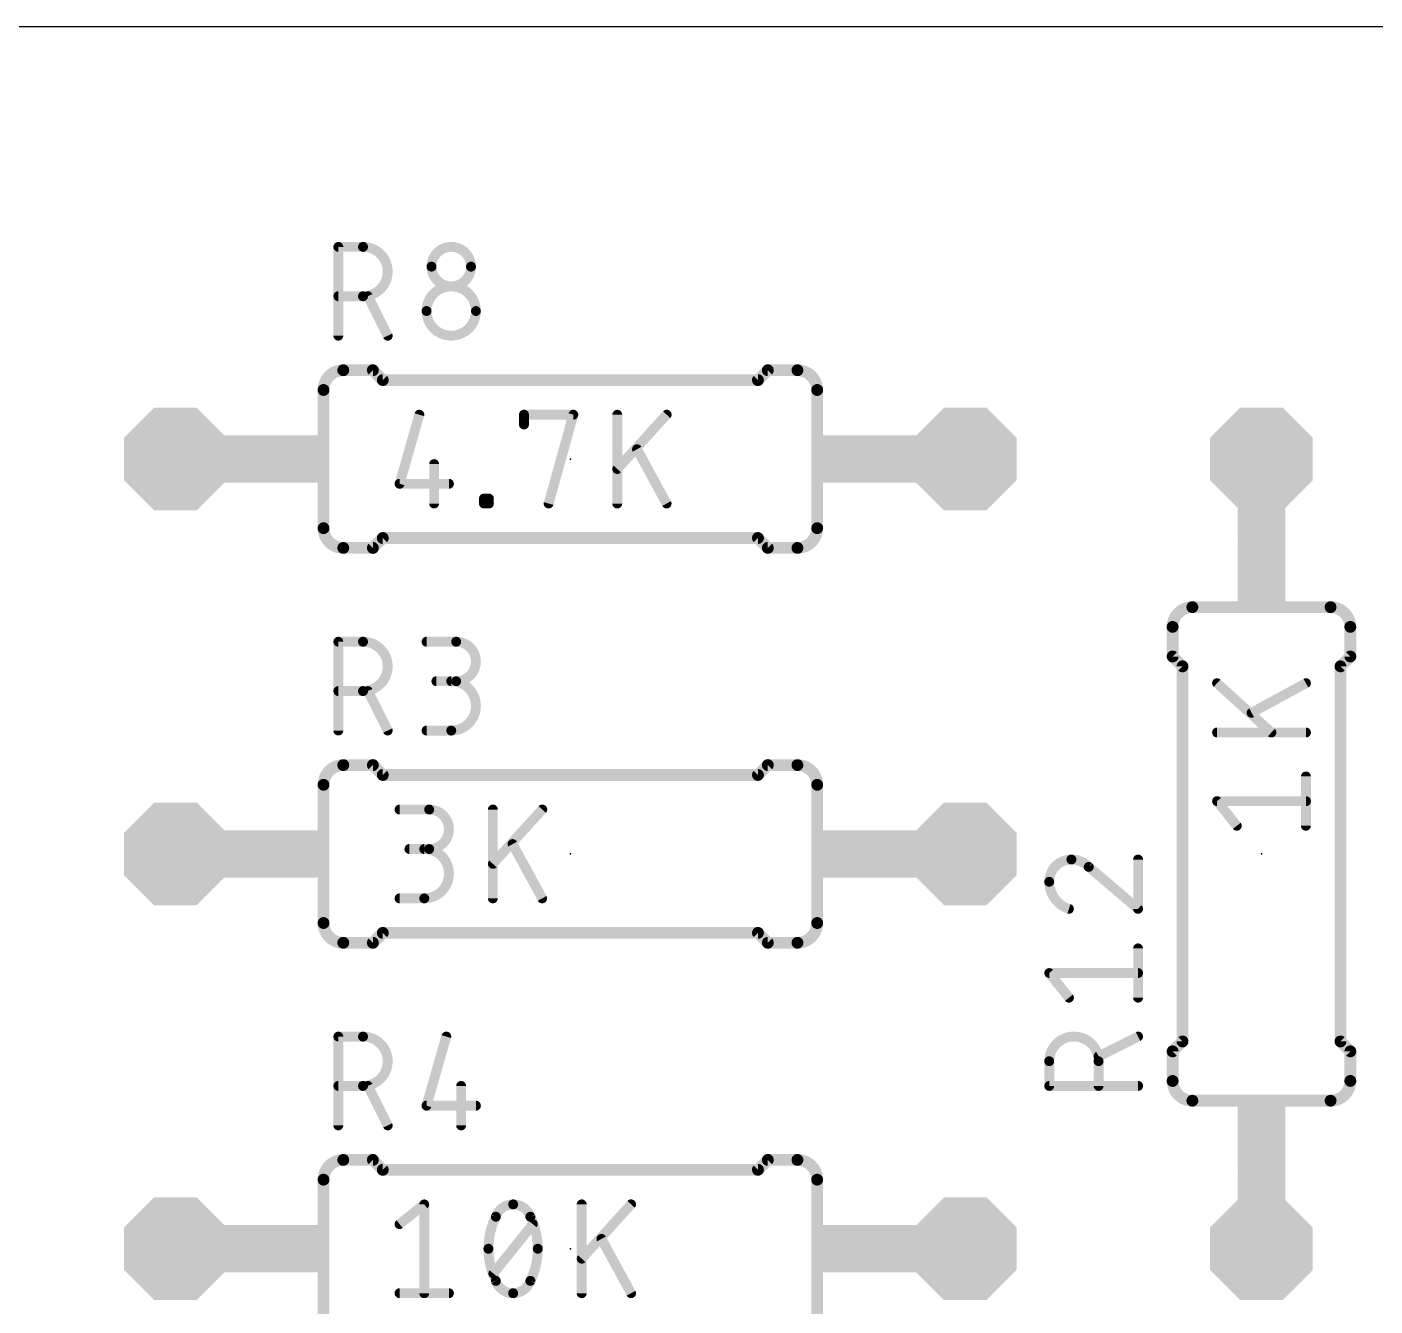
# Model space of a CAD drawing. Header units: millimetres. Extents: x 2963 to 3070, y 976 to 1104.
# Drawn here: x 2981.48 to 2998.82, y 1078.27 to 1094.72 of the extents above; entities that cross this region are included whole.
import ezdxf

# ---------------------------------------------------------------- set-up
doc = ezdxf.new("R2010")
doc.units = ezdxf.units.MM
doc.layers.add('PCB', color=31, linetype='Continuous')

# ---------------------------------------------------------------- blocks, each defined once
blk = doc.blocks.new('RECT')
blk.add_solid([(-0.5, -0.5), (0.5, -0.5), (-0.5, 0.5), (0.5, 0.5)])
blk = doc.blocks.new('OCTAGONP')
at = {"const_width": 0.5}
blk.add_lwpolyline([(-0.25, -0.1036), (-0.25, 0.1036), (-0.1036, 0.25), (0.1036, 0.25), (0.25, 0.1036), (0.25, -0.1036), (0.1036, -0.25), (-0.1036, -0.25), (-0.25, -0.1036), (-0.25, 0.1036)], dxfattribs=at)

msp = doc.modelspace()

# ---------------------------------------------------------------- linework, layer by layer
at = {"layer": 'PCB'}
msp.add_line((3015.074, 1094.724), (2963.074, 1094.724), dxfattribs=at)
for points, const_width in [([(2985.49, 1090.751), (2985.49, 1091.894)], 0.127), ([(2985.49, 1091.894), (2985.807, 1091.894)], 0.127), ([(2985.807, 1091.259), (2985.49, 1091.259)], 0.127), ([(2986.125, 1090.751), (2985.871, 1091.259)], 0.127), ([(2985.553, 1090.307), (2985.934, 1090.307)], 0.152), ([(2986.061, 1090.18), (2985.934, 1090.307)], 0.152), ([(2990.887, 1090.18), (2991.014, 1090.307)], 0.152), ([(2991.395, 1090.307), (2991.014, 1090.307)], 0.152), ([(2990.887, 1090.18), (2986.061, 1090.18)], 0.152), ([(2985.299, 1088.275), (2985.299, 1090.053)], 0.152), ([(2991.649, 1088.275), (2991.649, 1090.053)], 0.152), ([(2986.531, 1089.735), (2986.277, 1088.846)], 0.127), ([(2987.877, 1089.608), (2987.877, 1089.735)], 0.127), ([(2987.877, 1089.735), (2988.512, 1089.735)], 0.127), ([(2988.512, 1089.735), (2988.195, 1088.592)], 0.127), ([(2989.077, 1088.592), (2989.077, 1089.735)], 0.127), ([(2989.712, 1089.735), (2989.077, 1089.037)], 0.127), ([(2983.394, 1089.164), (2984.41, 1089.164)], 0.61), ([(2989.712, 1088.592), (2989.331, 1089.291)], 0.127), ([(2993.554, 1089.164), (2992.538, 1089.164)], 0.61), ([(2997.364, 1089.164), (2997.364, 1088.148)], 0.61), ([(2986.722, 1089.1), (2986.722, 1088.592)], 0.127), ([(2986.277, 1088.846), (2986.912, 1088.846)], 0.127), ([(2987.363, 1088.592), (2987.363, 1088.656)], 0.127), ([(2987.363, 1088.656), (2987.426, 1088.656)], 0.127), ([(2987.426, 1088.592), (2987.363, 1088.592)], 0.127), ([(2987.426, 1088.656), (2987.426, 1088.592)], 0.127), ([(2986.061, 1088.148), (2985.934, 1088.021)], 0.152), ([(2990.887, 1088.148), (2986.061, 1088.148)], 0.152), ([(2990.887, 1088.148), (2991.014, 1088.021)], 0.152), ([(2985.553, 1088.021), (2985.934, 1088.021)], 0.152), ([(2991.395, 1088.021), (2991.014, 1088.021)], 0.152), ([(2996.475, 1087.259), (2998.253, 1087.259)], 0.152), ([(2996.221, 1087.005), (2996.221, 1086.624)], 0.152), ([(2998.507, 1087.005), (2998.507, 1086.624)], 0.152), ([(2985.49, 1085.671), (2985.49, 1086.814)], 0.127), ([(2985.49, 1086.814), (2985.807, 1086.814)], 0.127), ([(2986.624, 1086.814), (2987.005, 1086.814)], 0.127), ([(2996.348, 1086.497), (2996.221, 1086.624)], 0.152), ([(2996.348, 1081.671), (2996.348, 1086.497)], 0.152), ([(2998.38, 1086.497), (2998.507, 1086.624)], 0.152), ([(2998.38, 1081.671), (2998.38, 1086.497)], 0.152), ([(2985.807, 1086.179), (2985.49, 1086.179)], 0.127), ([(2986.125, 1085.671), (2985.871, 1086.179)], 0.127), ([(2987.005, 1086.306), (2986.751, 1086.306)], 0.127), ([(2996.793, 1086.281), (2997.491, 1085.646)], 0.127), ([(2997.936, 1086.281), (2997.237, 1085.9)], 0.127), ([(2986.624, 1085.671), (2986.942, 1085.671)], 0.127), ([(2997.936, 1085.646), (2996.793, 1085.646)], 0.127), ([(2985.553, 1085.227), (2985.934, 1085.227)], 0.152), ([(2986.061, 1085.1), (2985.934, 1085.227)], 0.152), ([(2986.061, 1085.1), (2990.887, 1085.1)], 0.152), ([(2990.887, 1085.1), (2991.014, 1085.227)], 0.152), ([(2991.395, 1085.227), (2991.014, 1085.227)], 0.152), ([(2985.299, 1084.973), (2985.299, 1083.195)], 0.152), ([(2991.649, 1084.973), (2991.649, 1083.195)], 0.152), ([(2997.936, 1084.446), (2997.936, 1085.081)], 0.127), ([(2997.047, 1084.446), (2996.793, 1084.763)], 0.127), ([(2996.793, 1084.763), (2997.936, 1084.763)], 0.127), ([(2986.277, 1084.655), (2986.658, 1084.655)], 0.127), ([(2987.477, 1083.512), (2987.477, 1084.655)], 0.127), ([(2988.112, 1084.655), (2987.477, 1083.957)], 0.127), ([(2983.394, 1084.084), (2984.41, 1084.084)], 0.61), ([(2993.554, 1084.084), (2992.538, 1084.084)], 0.61), ([(2986.658, 1084.147), (2986.404, 1084.147)], 0.127), ([(2988.112, 1083.512), (2987.731, 1084.211)], 0.127), ([(2995.142, 1083.917), (2995.777, 1083.377)], 0.127), ([(2995.777, 1083.377), (2995.777, 1084.012)], 0.127), ([(2986.277, 1083.512), (2986.595, 1083.512)], 0.127), ([(2986.061, 1083.068), (2985.934, 1082.941)], 0.152), ([(2986.061, 1083.068), (2990.887, 1083.068)], 0.152), ([(2990.887, 1083.068), (2991.014, 1082.941)], 0.152), ([(2985.553, 1082.941), (2985.934, 1082.941)], 0.152), ([(2991.395, 1082.941), (2991.014, 1082.941)], 0.152), ([(2995.777, 1082.234), (2995.777, 1082.869)], 0.127), ([(2994.888, 1082.234), (2994.634, 1082.551)], 0.127), ([(2994.634, 1082.551), (2995.777, 1082.551)], 0.127), ([(2985.49, 1080.591), (2985.49, 1081.734)], 0.127), ([(2985.49, 1081.734), (2985.807, 1081.734)], 0.127), ([(2986.878, 1081.734), (2986.624, 1080.845)], 0.127), ([(2995.777, 1081.734), (2995.269, 1081.48)], 0.127), ([(2996.348, 1081.671), (2996.221, 1081.544)], 0.152), ([(2998.38, 1081.671), (2998.507, 1081.544)], 0.152), ([(2996.221, 1081.163), (2996.221, 1081.544)], 0.152), ([(2998.507, 1081.163), (2998.507, 1081.544)], 0.152), ([(2994.634, 1081.099), (2994.634, 1081.417)], 0.127), ([(2995.269, 1081.417), (2995.269, 1081.099)], 0.127), ([(2985.807, 1081.099), (2985.49, 1081.099)], 0.127), ([(2986.125, 1080.591), (2985.871, 1081.099)], 0.127), ([(2987.069, 1081.099), (2987.069, 1080.591)], 0.127), ([(2995.777, 1081.099), (2994.634, 1081.099)], 0.127), ([(2986.624, 1080.845), (2987.259, 1080.845)], 0.127), ([(2996.475, 1080.909), (2998.253, 1080.909)], 0.152), ([(2997.364, 1079.004), (2997.364, 1080.02)], 0.61), ([(2985.553, 1080.147), (2985.934, 1080.147)], 0.152), ([(2986.061, 1080.02), (2985.934, 1080.147)], 0.152), ([(2990.887, 1080.02), (2991.014, 1080.147)], 0.152), ([(2991.395, 1080.147), (2991.014, 1080.147)], 0.152), ([(2985.299, 1078.115), (2985.299, 1079.893)], 0.152), ([(2990.887, 1080.02), (2986.061, 1080.02)], 0.152), ([(2991.649, 1078.115), (2991.649, 1079.893)], 0.152), ([(2986.277, 1079.321), (2986.595, 1079.575)], 0.127), ([(2986.595, 1079.575), (2986.595, 1078.432)], 0.127), ([(2988.62, 1078.432), (2988.62, 1079.575)], 0.127), ([(2989.255, 1079.575), (2988.62, 1078.877)], 0.127), ([(2983.394, 1079.004), (2984.41, 1079.004)], 0.61), ([(2987.484, 1078.686), (2987.992, 1079.321)], 0.127), ([(2993.554, 1079.004), (2992.538, 1079.004)], 0.61), ([(2989.255, 1078.432), (2988.874, 1079.131)], 0.127), ([(2986.277, 1078.432), (2986.912, 1078.432)], 0.127)]:
    msp.add_lwpolyline(points, dxfattribs=dict(at, const_width=const_width))
for points, const_width in [([(2985.521, 1091.894, 1), (2985.458, 1091.894)], 0.0635), ([(2985.49, 1091.926, 1), (2985.49, 1091.862)], 0.0635), ([(2985.807, 1091.259, 1), (2985.807, 1091.894)], 0.127), ([(2985.807, 1091.926, 1), (2985.807, 1091.862)], 0.0635), ([(2985.807, 1091.862, 1), (2985.807, 1091.926)], 0.0635), ([(2987.196, 1091.64, 1), (2986.688, 1091.64)], 0.127), ([(2986.688, 1091.64, 1), (2987.196, 1091.64)], 0.127), ([(2986.72, 1091.64, 1), (2986.656, 1091.64)], 0.0635), ([(2986.656, 1091.64, 1), (2986.72, 1091.64)], 0.0635), ([(2987.228, 1091.64, 1), (2987.164, 1091.64)], 0.0635), ([(2987.164, 1091.64, 1), (2987.228, 1091.64)], 0.0635), ([(2987.259, 1091.069, 1), (2986.624, 1091.069)], 0.127), ([(2985.49, 1091.291, 1), (2985.49, 1091.227)], 0.0635), ([(2985.807, 1091.291, 1), (2985.807, 1091.227)], 0.0635), ([(2985.807, 1091.227, 1), (2985.807, 1091.291)], 0.0635), ([(2985.899, 1091.273, 1), (2985.842, 1091.245)], 0.0635), ([(2986.624, 1091.069, 1), (2987.259, 1091.069)], 0.127), ([(2986.656, 1091.069, 1), (2986.593, 1091.069)], 0.0635), ([(2986.593, 1091.069, 1), (2986.656, 1091.069)], 0.0635), ([(2987.291, 1091.069, 1), (2987.228, 1091.069)], 0.0635), ([(2987.228, 1091.069, 1), (2987.291, 1091.069)], 0.0635), ([(2985.458, 1090.751, 1), (2985.521, 1090.751)], 0.0635), ([(2986.096, 1090.737, 1), (2986.153, 1090.765)], 0.0635), ([(2985.553, 1090.307, 0.4142), (2985.299, 1090.053)], 0.152), ([(2985.553, 1090.345, 1), (2985.553, 1090.269)], 0.0762), ([(2985.553, 1090.269, 1), (2985.553, 1090.345)], 0.0762), ([(2985.961, 1090.334, 1), (2985.907, 1090.28)], 0.0762), ([(2985.934, 1090.269, 1), (2985.934, 1090.345)], 0.0762), ([(2991.014, 1090.345, 1), (2991.014, 1090.269)], 0.0762), ([(2991.041, 1090.28, 1), (2990.987, 1090.334)], 0.0762), ([(2991.649, 1090.053, 0.4142), (2991.395, 1090.307)], 0.152), ([(2991.395, 1090.345, 1), (2991.395, 1090.269)], 0.0762), ([(2991.395, 1090.269, 1), (2991.395, 1090.345)], 0.0762), ([(2986.061, 1090.218, 1), (2986.061, 1090.142)], 0.0762), ([(2986.034, 1090.153, 1), (2986.088, 1090.207)], 0.0762), ([(2990.86, 1090.207, 1), (2990.914, 1090.153)], 0.0762), ([(2990.887, 1090.142, 1), (2990.887, 1090.218)], 0.0762), ([(2985.337, 1090.053, 1), (2985.261, 1090.053)], 0.0762), ([(2985.261, 1090.053, 1), (2985.337, 1090.053)], 0.0762), ([(2991.687, 1090.053, 1), (2991.611, 1090.053)], 0.0762), ([(2991.611, 1090.053, 1), (2991.687, 1090.053)], 0.0762), ([(2986.562, 1089.726, 1), (2986.501, 1089.744)], 0.0635), ([(2987.909, 1089.735, 1), (2987.846, 1089.735)], 0.0635), ([(2987.877, 1089.767, 1), (2987.877, 1089.703)], 0.0635), ([(2988.543, 1089.727, 1), (2988.482, 1089.744)], 0.0635), ([(2988.512, 1089.703, 1), (2988.512, 1089.767)], 0.0635), ([(2989.109, 1089.735, 1), (2989.046, 1089.735)], 0.0635), ([(2989.736, 1089.714, 1), (2989.689, 1089.757)], 0.0635), ([(2987.846, 1089.608, 1), (2987.909, 1089.608)], 0.0635), ([(2983.394, 1089.316, 1), (2983.394, 1089.011)], 0.305), ([(2984.41, 1089.011, 1), (2984.41, 1089.316)], 0.305), ([(2989.359, 1089.306, 1), (2989.304, 1089.275)], 0.0635), ([(2992.538, 1089.316, 1), (2992.538, 1089.011)], 0.305), ([(2993.554, 1089.011, 1), (2993.554, 1089.316)], 0.305), ([(2997.517, 1089.164, 1), (2997.212, 1089.164)], 0.305), ([(2986.753, 1089.1, 1), (2986.69, 1089.1)], 0.0635), ([(2989.054, 1089.058, 1), (2989.101, 1089.015)], 0.0635), ([(2986.277, 1088.878, 1), (2986.277, 1088.814)], 0.0635), ([(2986.247, 1088.855, 1), (2986.308, 1088.837)], 0.0635), ([(2986.912, 1088.814, 1), (2986.912, 1088.878)], 0.0635), ([(2987.395, 1088.656, 1), (2987.331, 1088.656)], 0.0635), ([(2987.363, 1088.687, 1), (2987.363, 1088.624)], 0.0635), ([(2987.363, 1088.624, 1), (2987.363, 1088.56)], 0.0635), ([(2987.458, 1088.656, 1), (2987.395, 1088.656)], 0.0635), ([(2987.426, 1088.624, 1), (2987.426, 1088.687)], 0.0635), ([(2987.426, 1088.56, 1), (2987.426, 1088.624)], 0.0635), ([(2988.164, 1088.601, 1), (2988.225, 1088.584)], 0.0635), ([(2989.685, 1088.577, 1), (2989.74, 1088.607)], 0.0635), ([(2986.69, 1088.592, 1), (2986.753, 1088.592)], 0.0635), ([(2987.331, 1088.592, 1), (2987.395, 1088.592)], 0.0635), ([(2987.395, 1088.592, 1), (2987.458, 1088.592)], 0.0635), ([(2989.046, 1088.592, 1), (2989.109, 1088.592)], 0.0635), ([(2985.299, 1088.275, 0.4142), (2985.553, 1088.021)], 0.152), ([(2985.337, 1088.275, 1), (2985.261, 1088.275)], 0.0762), ([(2985.261, 1088.275, 1), (2985.337, 1088.275)], 0.0762), ([(2991.395, 1088.021, 0.4142), (2991.649, 1088.275)], 0.152), ([(2991.687, 1088.275, 1), (2991.611, 1088.275)], 0.0762), ([(2991.611, 1088.275, 1), (2991.687, 1088.275)], 0.0762), ([(2997.212, 1088.148, 1), (2997.517, 1088.148)], 0.305), ([(2986.061, 1088.186, 1), (2986.061, 1088.11)], 0.0762), ([(2986.088, 1088.121, 1), (2986.034, 1088.175)], 0.0762), ([(2990.914, 1088.175, 1), (2990.86, 1088.121)], 0.0762), ([(2990.887, 1088.11, 1), (2990.887, 1088.186)], 0.0762), ([(2985.553, 1088.059, 1), (2985.553, 1087.983)], 0.0762), ([(2985.553, 1087.983, 1), (2985.553, 1088.059)], 0.0762), ([(2985.907, 1088.048, 1), (2985.961, 1087.994)], 0.0762), ([(2985.934, 1087.983, 1), (2985.934, 1088.059)], 0.0762), ([(2991.014, 1088.059, 1), (2991.014, 1087.983)], 0.0762), ([(2990.987, 1087.994, 1), (2991.041, 1088.048)], 0.0762), ([(2991.395, 1088.059, 1), (2991.395, 1087.983)], 0.0762), ([(2991.395, 1087.983, 1), (2991.395, 1088.059)], 0.0762), ([(2996.475, 1087.259, 0.4142), (2996.221, 1087.005)], 0.152), ([(2996.475, 1087.297, 1), (2996.475, 1087.221)], 0.0762), ([(2996.475, 1087.221, 1), (2996.475, 1087.297)], 0.0762), ([(2998.507, 1087.005, 0.4142), (2998.253, 1087.259)], 0.152), ([(2998.253, 1087.297, 1), (2998.253, 1087.221)], 0.0762), ([(2998.253, 1087.221, 1), (2998.253, 1087.297)], 0.0762), ([(2996.259, 1087.005, 1), (2996.183, 1087.005)], 0.0762), ([(2998.545, 1087.005, 1), (2998.469, 1087.005)], 0.0762), ([(2996.183, 1087.005, 1), (2996.259, 1087.005)], 0.0762), ([(2998.469, 1087.005, 1), (2998.545, 1087.005)], 0.0762), ([(2985.521, 1086.814, 1), (2985.458, 1086.814)], 0.0635), ([(2985.49, 1086.846, 1), (2985.49, 1086.782)], 0.0635), ([(2985.807, 1086.179, 1), (2985.807, 1086.814)], 0.127), ([(2985.807, 1086.846, 1), (2985.807, 1086.782)], 0.0635), ([(2985.807, 1086.782, 1), (2985.807, 1086.846)], 0.0635), ([(2986.624, 1086.846, 1), (2986.624, 1086.782)], 0.0635), ([(2987.005, 1086.306, 1), (2987.005, 1086.814)], 0.127), ([(2987.005, 1086.846, 1), (2987.005, 1086.782)], 0.0635), ([(2987.005, 1086.782, 1), (2987.005, 1086.846)], 0.0635), ([(2996.248, 1086.651, 1), (2996.194, 1086.597)], 0.0762), ([(2996.183, 1086.624, 1), (2996.259, 1086.624)], 0.0762), ([(2996.386, 1086.497, 1), (2996.31, 1086.497)], 0.0762), ([(2996.321, 1086.47, 1), (2996.375, 1086.524)], 0.0762), ([(2998.418, 1086.497, 1), (2998.342, 1086.497)], 0.0762), ([(2998.353, 1086.524, 1), (2998.407, 1086.47)], 0.0762), ([(2998.469, 1086.624, 1), (2998.545, 1086.624)], 0.0762), ([(2998.534, 1086.597, 1), (2998.48, 1086.651)], 0.0762), ([(2985.49, 1086.211, 1), (2985.49, 1086.147)], 0.0635), ([(2985.807, 1086.211, 1), (2985.807, 1086.147)], 0.0635), ([(2985.807, 1086.147, 1), (2985.807, 1086.211)], 0.0635), ([(2985.899, 1086.193, 1), (2985.842, 1086.165)], 0.0635), ([(2986.751, 1086.338, 1), (2986.751, 1086.274)], 0.0635), ([(2986.942, 1085.671, 1), (2986.942, 1086.306)], 0.127), ([(2986.942, 1086.338, 1), (2986.942, 1086.274)], 0.0635), ([(2987.005, 1086.338, 1), (2987.005, 1086.274)], 0.0635), ([(2987.005, 1086.274, 1), (2987.005, 1086.338)], 0.0635), ([(2996.814, 1086.304, 1), (2996.771, 1086.257)], 0.0635), ([(2997.951, 1086.253, 1), (2997.92, 1086.309)], 0.0635), ([(2997.222, 1085.928, 1), (2997.252, 1085.872)], 0.0635), ([(2985.458, 1085.671, 1), (2985.521, 1085.671)], 0.0635), ([(2986.096, 1085.657, 1), (2986.153, 1085.685)], 0.0635), ([(2986.624, 1085.703, 1), (2986.624, 1085.639)], 0.0635), ([(2986.942, 1085.703, 1), (2986.942, 1085.639)], 0.0635), ([(2986.942, 1085.639, 1), (2986.942, 1085.703)], 0.0635), ([(2996.793, 1085.678, 1), (2996.793, 1085.614)], 0.0635), ([(2997.47, 1085.622, 1), (2997.513, 1085.669)], 0.0635), ([(2997.936, 1085.614, 1), (2997.936, 1085.678)], 0.0635), ([(2985.553, 1085.227, 0.4142), (2985.299, 1084.973)], 0.152), ([(2985.553, 1085.265, 1), (2985.553, 1085.189)], 0.0762), ([(2985.553, 1085.189, 1), (2985.553, 1085.265)], 0.0762), ([(2985.961, 1085.254, 1), (2985.907, 1085.2)], 0.0762), ([(2985.934, 1085.189, 1), (2985.934, 1085.265)], 0.0762), ([(2986.061, 1085.138, 1), (2986.061, 1085.062)], 0.0762), ([(2986.034, 1085.073, 1), (2986.088, 1085.127)], 0.0762), ([(2990.86, 1085.127, 1), (2990.914, 1085.073)], 0.0762), ([(2990.887, 1085.062, 1), (2990.887, 1085.138)], 0.0762), ([(2991.014, 1085.265, 1), (2991.014, 1085.189)], 0.0762), ([(2991.041, 1085.2, 1), (2990.987, 1085.254)], 0.0762), ([(2991.649, 1084.973, 0.4142), (2991.395, 1085.227)], 0.152), ([(2991.395, 1085.265, 1), (2991.395, 1085.189)], 0.0762), ([(2991.395, 1085.189, 1), (2991.395, 1085.265)], 0.0762), ([(2985.337, 1084.973, 1), (2985.261, 1084.973)], 0.0762), ([(2985.261, 1084.973, 1), (2985.337, 1084.973)], 0.0762), ([(2991.687, 1084.973, 1), (2991.611, 1084.973)], 0.0762), ([(2991.611, 1084.973, 1), (2991.687, 1084.973)], 0.0762), ([(2997.967, 1085.081, 1), (2997.904, 1085.081)], 0.0635), ([(2996.817, 1084.783, 1), (2996.768, 1084.743)], 0.0635), ([(2996.793, 1084.795, 1), (2996.793, 1084.731)], 0.0635), ([(2997.936, 1084.731, 1), (2997.936, 1084.795)], 0.0635), ([(2986.277, 1084.687, 1), (2986.277, 1084.623)], 0.0635), ([(2986.658, 1084.147, 1), (2986.658, 1084.655)], 0.127), ([(2986.658, 1084.687, 1), (2986.658, 1084.623)], 0.0635), ([(2986.658, 1084.623, 1), (2986.658, 1084.687)], 0.0635), ([(2987.509, 1084.655, 1), (2987.445, 1084.655)], 0.0635), ([(2988.136, 1084.634, 1), (2988.089, 1084.677)], 0.0635), ([(2997.022, 1084.426, 1), (2997.071, 1084.465)], 0.0635), ([(2997.904, 1084.446, 1), (2997.967, 1084.446)], 0.0635), ([(2983.394, 1084.236, 1), (2983.394, 1083.931)], 0.305), ([(2984.41, 1083.931, 1), (2984.41, 1084.236)], 0.305), ([(2992.538, 1084.236, 1), (2992.538, 1083.931)], 0.305), ([(2993.554, 1083.931, 1), (2993.554, 1084.236)], 0.305), ([(2986.404, 1084.179, 1), (2986.404, 1084.115)], 0.0635), ([(2986.595, 1083.512, 1), (2986.595, 1084.147)], 0.127), ([(2986.595, 1084.179, 1), (2986.595, 1084.115)], 0.0635), ([(2986.658, 1084.179, 1), (2986.658, 1084.115)], 0.0635), ([(2986.658, 1084.115, 1), (2986.658, 1084.179)], 0.0635), ([(2987.759, 1084.226, 1), (2987.703, 1084.195)], 0.0635), ([(2987.454, 1083.978, 1), (2987.501, 1083.935)], 0.0635), ([(2994.919, 1084.012, 0.4142), (2994.634, 1083.726)], 0.127), ([(2995.142, 1083.917, 0.2053), (2994.919, 1084.012)], 0.127), ([(2994.919, 1084.044, 1), (2994.919, 1083.98)], 0.0635), ([(2994.919, 1083.98, 1), (2994.919, 1084.044)], 0.0635), ([(2995.162, 1083.941, 1), (2995.121, 1083.892)], 0.0635), ([(2995.119, 1083.895, 1), (2995.165, 1083.939)], 0.0635), ([(2995.808, 1084.012, 1), (2995.745, 1084.012)], 0.0635), ([(2994.634, 1083.726, 0.3252), (2994.888, 1083.377)], 0.127), ([(2994.665, 1083.726, 1), (2994.602, 1083.726)], 0.0635), ([(2994.602, 1083.726, 1), (2994.665, 1083.726)], 0.0635), ([(2986.277, 1083.544, 1), (2986.277, 1083.48)], 0.0635), ([(2986.595, 1083.544, 1), (2986.595, 1083.48)], 0.0635), ([(2986.595, 1083.48, 1), (2986.595, 1083.544)], 0.0635), ([(2987.445, 1083.512, 1), (2987.509, 1083.512)], 0.0635), ([(2988.084, 1083.497, 1), (2988.14, 1083.527)], 0.0635), ([(2994.878, 1083.347, 1), (2994.897, 1083.407)], 0.0635), ([(2995.756, 1083.353, 1), (2995.797, 1083.401)], 0.0635), ([(2985.299, 1083.195, 0.4142), (2985.553, 1082.941)], 0.152), ([(2985.337, 1083.195, 1), (2985.261, 1083.195)], 0.0762), ([(2991.395, 1082.941, 0.4142), (2991.649, 1083.195)], 0.152), ([(2991.687, 1083.195, 1), (2991.611, 1083.195)], 0.0762), ([(2995.745, 1083.377, 1), (2995.808, 1083.377)], 0.0635), ([(2985.261, 1083.195, 1), (2985.337, 1083.195)], 0.0762), ([(2986.061, 1083.106, 1), (2986.061, 1083.03)], 0.0762), ([(2986.088, 1083.041, 1), (2986.034, 1083.095)], 0.0762), ([(2990.914, 1083.095, 1), (2990.86, 1083.041)], 0.0762), ([(2990.887, 1083.03, 1), (2990.887, 1083.106)], 0.0762), ([(2991.611, 1083.195, 1), (2991.687, 1083.195)], 0.0762), ([(2985.553, 1082.979, 1), (2985.553, 1082.903)], 0.0762), ([(2985.553, 1082.903, 1), (2985.553, 1082.979)], 0.0762), ([(2985.907, 1082.968, 1), (2985.961, 1082.914)], 0.0762), ([(2985.934, 1082.903, 1), (2985.934, 1082.979)], 0.0762), ([(2991.014, 1082.979, 1), (2991.014, 1082.903)], 0.0762), ([(2990.987, 1082.914, 1), (2991.041, 1082.968)], 0.0762), ([(2991.395, 1082.979, 1), (2991.395, 1082.903)], 0.0762), ([(2991.395, 1082.903, 1), (2991.395, 1082.979)], 0.0762), ([(2995.808, 1082.869, 1), (2995.745, 1082.869)], 0.0635), ([(2994.658, 1082.571, 1), (2994.609, 1082.532)], 0.0635), ([(2994.634, 1082.583, 1), (2994.634, 1082.52)], 0.0635), ([(2995.777, 1082.52, 1), (2995.777, 1082.583)], 0.0635), ([(2994.863, 1082.214, 1), (2994.912, 1082.254)], 0.0635), ([(2995.745, 1082.234, 1), (2995.808, 1082.234)], 0.0635), ([(2985.521, 1081.734, 1), (2985.458, 1081.734)], 0.0635), ([(2985.49, 1081.766, 1), (2985.49, 1081.702)], 0.0635), ([(2985.807, 1081.099, 1), (2985.807, 1081.734)], 0.127), ([(2985.807, 1081.766, 1), (2985.807, 1081.702)], 0.0635), ([(2985.807, 1081.702, 1), (2985.807, 1081.766)], 0.0635), ([(2986.909, 1081.725, 1), (2986.848, 1081.743)], 0.0635), ([(2995.269, 1081.417, 1), (2994.634, 1081.417)], 0.127), ([(2995.791, 1081.706, 1), (2995.762, 1081.763)], 0.0635), ([(2996.31, 1081.671, 1), (2996.386, 1081.671)], 0.0762), ([(2996.375, 1081.644, 1), (2996.321, 1081.698)], 0.0762), ([(2998.407, 1081.698, 1), (2998.353, 1081.644)], 0.0762), ([(2998.342, 1081.671, 1), (2998.418, 1081.671)], 0.0762), ([(2995.254, 1081.509, 1), (2995.283, 1081.452)], 0.0635), ([(2996.259, 1081.544, 1), (2996.183, 1081.544)], 0.0762), ([(2996.194, 1081.571, 1), (2996.248, 1081.517)], 0.0762), ([(2998.545, 1081.544, 1), (2998.469, 1081.544)], 0.0762), ([(2998.48, 1081.517, 1), (2998.534, 1081.571)], 0.0762), ([(2994.665, 1081.417, 1), (2994.602, 1081.417)], 0.0635), ([(2994.602, 1081.417, 1), (2994.665, 1081.417)], 0.0635), ([(2995.3, 1081.417, 1), (2995.237, 1081.417)], 0.0635), ([(2995.237, 1081.417, 1), (2995.3, 1081.417)], 0.0635), ([(2996.221, 1081.163, 0.4142), (2996.475, 1080.909)], 0.152), ([(2996.259, 1081.163, 1), (2996.183, 1081.163)], 0.0762), ([(2996.183, 1081.163, 1), (2996.259, 1081.163)], 0.0762), ([(2998.253, 1080.909, 0.4142), (2998.507, 1081.163)], 0.152), ([(2998.545, 1081.163, 1), (2998.469, 1081.163)], 0.0762), ([(2998.469, 1081.163, 1), (2998.545, 1081.163)], 0.0762), ([(2985.49, 1081.131, 1), (2985.49, 1081.067)], 0.0635), ([(2985.807, 1081.131, 1), (2985.807, 1081.067)], 0.0635), ([(2985.807, 1081.067, 1), (2985.807, 1081.131)], 0.0635), ([(2985.899, 1081.113, 1), (2985.842, 1081.085)], 0.0635), ([(2987.101, 1081.099, 1), (2987.037, 1081.099)], 0.0635), ([(2994.634, 1081.131, 1), (2994.634, 1081.067)], 0.0635), ([(2994.602, 1081.099, 1), (2994.665, 1081.099)], 0.0635), ([(2995.237, 1081.099, 1), (2995.3, 1081.099)], 0.0635), ([(2995.777, 1081.067, 1), (2995.777, 1081.131)], 0.0635), ([(2986.624, 1080.877, 1), (2986.624, 1080.813)], 0.0635), ([(2986.594, 1080.854, 1), (2986.655, 1080.836)], 0.0635), ([(2987.259, 1080.813, 1), (2987.259, 1080.877)], 0.0635), ([(2996.475, 1080.947, 1), (2996.475, 1080.871)], 0.0762), ([(2996.475, 1080.871, 1), (2996.475, 1080.947)], 0.0762), ([(2998.253, 1080.947, 1), (2998.253, 1080.871)], 0.0762), ([(2998.253, 1080.871, 1), (2998.253, 1080.947)], 0.0762), ([(2985.458, 1080.591, 1), (2985.521, 1080.591)], 0.0635), ([(2986.096, 1080.577, 1), (2986.153, 1080.605)], 0.0635), ([(2987.037, 1080.591, 1), (2987.101, 1080.591)], 0.0635), ([(2997.517, 1080.02, 1), (2997.212, 1080.02)], 0.305), ([(2985.553, 1080.147, 0.4142), (2985.299, 1079.893)], 0.152), ([(2985.553, 1080.185, 1), (2985.553, 1080.109)], 0.0762), ([(2985.553, 1080.109, 1), (2985.553, 1080.185)], 0.0762), ([(2985.961, 1080.174, 1), (2985.907, 1080.12)], 0.0762), ([(2985.934, 1080.109, 1), (2985.934, 1080.185)], 0.0762), ([(2991.014, 1080.185, 1), (2991.014, 1080.109)], 0.0762), ([(2991.041, 1080.12, 1), (2990.987, 1080.174)], 0.0762), ([(2991.649, 1079.893, 0.4142), (2991.395, 1080.147)], 0.152), ([(2991.395, 1080.185, 1), (2991.395, 1080.109)], 0.0762), ([(2991.395, 1080.109, 1), (2991.395, 1080.185)], 0.0762), ([(2985.337, 1079.893, 1), (2985.261, 1079.893)], 0.0762), ([(2986.061, 1080.058, 1), (2986.061, 1079.982)], 0.0762), ([(2986.034, 1079.993, 1), (2986.088, 1080.047)], 0.0762), ([(2990.86, 1080.047, 1), (2990.914, 1079.993)], 0.0762), ([(2990.887, 1079.982, 1), (2990.887, 1080.058)], 0.0762), ([(2991.687, 1079.893, 1), (2991.611, 1079.893)], 0.0762), ([(2985.261, 1079.893, 1), (2985.337, 1079.893)], 0.0762), ([(2991.611, 1079.893, 1), (2991.687, 1079.893)], 0.0762), ([(2986.626, 1079.575, 1), (2986.563, 1079.575)], 0.0635), ([(2986.614, 1079.55, 1), (2986.575, 1079.6)], 0.0635), ([(2987.738, 1079.575, 0.3205), (2987.515, 1079.416)], 0.127), ([(2987.96, 1079.416, 0.3205), (2987.738, 1079.575)], 0.127), ([(2987.738, 1079.607, 1), (2987.738, 1079.543)], 0.0635), ([(2987.738, 1079.543, 1), (2987.738, 1079.607)], 0.0635), ([(2988.652, 1079.575, 1), (2988.588, 1079.575)], 0.0635), ([(2989.279, 1079.554, 1), (2989.232, 1079.597)], 0.0635), ([(2987.515, 1079.416, 0.1139), (2987.42, 1079.004)], 0.127), ([(2987.485, 1079.427, 1), (2987.545, 1079.406)], 0.0635), ([(2987.544, 1079.402, 1), (2987.487, 1079.43)], 0.0635), ([(2988.055, 1079.004, 0.1139), (2987.96, 1079.416)], 0.127), ([(2987.988, 1079.43, 1), (2987.931, 1079.402)], 0.0635), ([(2987.93, 1079.406, 1), (2987.99, 1079.427)], 0.0635), ([(2983.394, 1079.156, 1), (2983.394, 1078.851)], 0.305), ([(2984.41, 1078.851, 1), (2984.41, 1079.156)], 0.305), ([(2986.257, 1079.346, 1), (2986.297, 1079.296)], 0.0635), ([(2988.016, 1079.301, 1), (2987.967, 1079.341)], 0.0635), ([(2992.538, 1079.156, 1), (2992.538, 1078.851)], 0.305), ([(2993.554, 1078.851, 1), (2993.554, 1079.156)], 0.305), ([(2988.902, 1079.146, 1), (2988.846, 1079.115)], 0.0635), ([(2997.212, 1079.004, 1), (2997.517, 1079.004)], 0.305), ([(2987.42, 1079.004, 0.1139), (2987.515, 1078.591)], 0.127), ([(2987.452, 1079.004, 1), (2987.388, 1079.004)], 0.0635), ([(2987.388, 1079.004, 1), (2987.452, 1079.004)], 0.0635), ([(2987.96, 1078.591, 0.1139), (2988.055, 1079.004)], 0.127), ([(2988.087, 1079.004, 1), (2988.023, 1079.004)], 0.0635), ([(2988.023, 1079.004, 1), (2988.087, 1079.004)], 0.0635), ([(2988.597, 1078.898, 1), (2988.644, 1078.855)], 0.0635), ([(2987.459, 1078.706, 1), (2987.508, 1078.666)], 0.0635), ([(2987.515, 1078.591, 0.3205), (2987.738, 1078.432)], 0.127), ([(2987.545, 1078.601, 1), (2987.485, 1078.581)], 0.0635), ([(2987.487, 1078.577, 1), (2987.544, 1078.605)], 0.0635), ([(2987.738, 1078.432, 0.3205), (2987.96, 1078.591)], 0.127), ([(2987.931, 1078.605, 1), (2987.988, 1078.577)], 0.0635), ([(2987.99, 1078.581, 1), (2987.93, 1078.601)], 0.0635), ([(2986.277, 1078.464, 1), (2986.277, 1078.4)], 0.0635), ([(2986.563, 1078.432, 1), (2986.626, 1078.432)], 0.0635), ([(2986.912, 1078.4, 1), (2986.912, 1078.464)], 0.0635), ([(2987.738, 1078.464, 1), (2987.738, 1078.4)], 0.0635), ([(2987.738, 1078.4, 1), (2987.738, 1078.464)], 0.0635), ([(2988.588, 1078.432, 1), (2988.652, 1078.432)], 0.0635), ([(2989.227, 1078.417, 1), (2989.283, 1078.447)], 0.0635)]:
    msp.add_lwpolyline(points, format="xyb", dxfattribs=dict(at, const_width=const_width))
for p in [(2988.474, 1089.164), (2988.474, 1084.084), (2997.364, 1084.084), (2988.474, 1079.004)]:
    msp.add_point(p, dxfattribs=at)

# ---------------------------------------------------------------- block references
for name, p, xscale, yscale in [('OCTAGONP', (2983.394, 1089.164), 1.3208, 1.3208), ('OCTAGONP', (2983.394, 1089.164), 1.3208, 1.3208), ('OCTAGONP', (2993.554, 1089.164), 1.3208, 1.3208), ('OCTAGONP', (2993.554, 1089.164), 1.3208, 1.3208), ('RECT', (2984.867, 1089.164), 0.8636, 0.6096), ('RECT', (2992.081, 1089.164), 0.8636, 0.6096), ('OCTAGONP', (2983.394, 1079.004), 1.3208, 1.3208), ('OCTAGONP', (2983.394, 1079.004), 1.3208, 1.3208), ('OCTAGONP', (2993.554, 1079.004), 1.3208, 1.3208), ('OCTAGONP', (2993.554, 1079.004), 1.3208, 1.3208), ('RECT', (2984.867, 1079.004), 0.8636, 0.6096), ('RECT', (2992.081, 1079.004), 0.8636, 0.6096)]:
    msp.add_blockref(name, p, dxfattribs=dict(at, xscale=xscale, yscale=yscale))
for name, p, xscale, yscale, rotation in [('OCTAGONP', (2997.364, 1089.164), 1.3208, 1.3208, 270), ('OCTAGONP', (2997.364, 1089.164), 1.3208, 1.3208, 270), ('RECT', (2997.364, 1087.69), 0.8636, 0.6096, 270), ('OCTAGONP', (2983.394, 1084.084), 1.3208, 1.3208, 180), ('OCTAGONP', (2983.394, 1084.084), 1.3208, 1.3208, 180), ('OCTAGONP', (2993.554, 1084.084), 1.3208, 1.3208, 180), ('OCTAGONP', (2993.554, 1084.084), 1.3208, 1.3208, 180), ('RECT', (2984.867, 1084.084), 0.8636, 0.6096, 180), ('RECT', (2992.081, 1084.084), 0.8636, 0.6096, 180), ('RECT', (2997.364, 1080.477), 0.8636, 0.6096, 270), ('OCTAGONP', (2997.364, 1079.004), 1.3208, 1.3208, 270), ('OCTAGONP', (2997.364, 1079.004), 1.3208, 1.3208, 270)]:
    msp.add_blockref(name, p, dxfattribs=dict(at, xscale=xscale, yscale=yscale, rotation=rotation))

doc.saveas('drawing.dxf')
